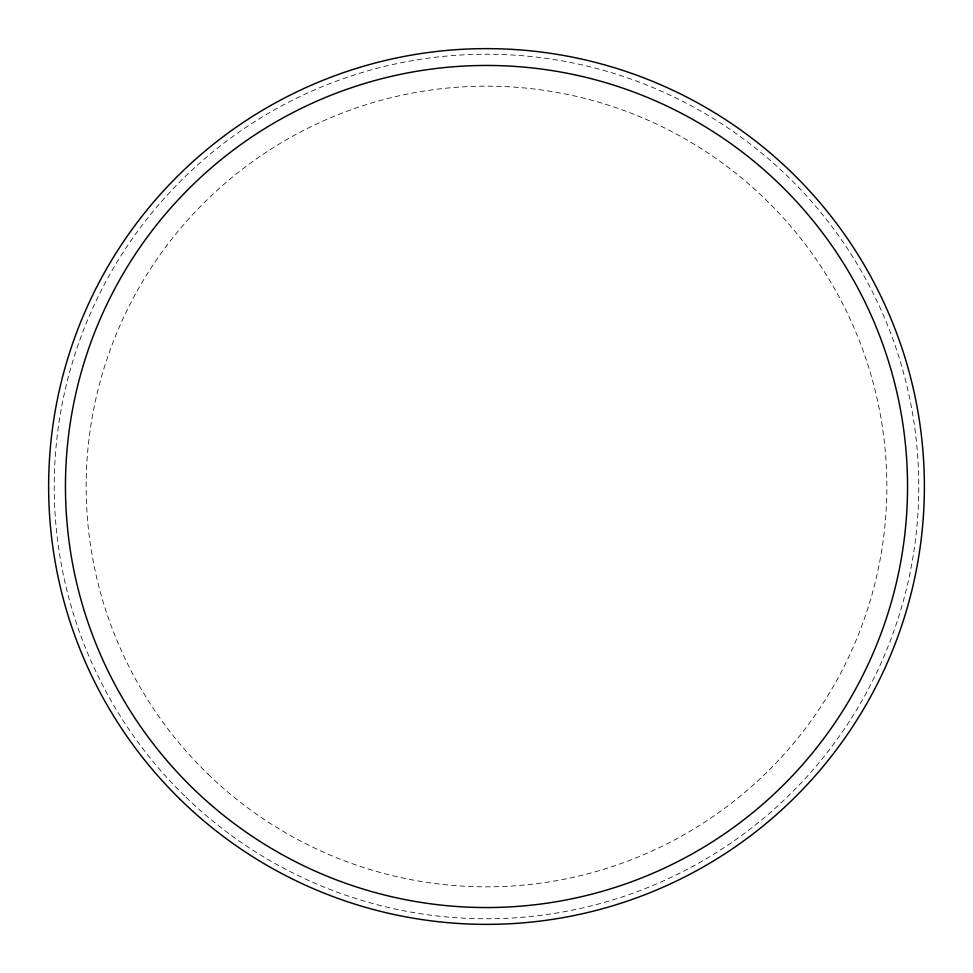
<?xml version="1.0" encoding="UTF-8"?>
<svg xmlns="http://www.w3.org/2000/svg" width="973" height="973" viewBox="0 0 973 973"><rect width="100%" height="100%" fill="white"/><g stroke="black" fill="none" stroke-linecap="round" stroke-linejoin="round"><path stroke-width="0.73" stroke-dasharray="4.87 3.65" d="M185.965 797.191A432.255 432.255 0 0 0 905.839 591.426A432.255 432.255 0 0 0 367.697 70.883A432.255 432.255 0 0 0 185.965 797.191M208.161 774.253A400.353 400.353 0 0 0 874.873 583.678A400.353 400.353 0 0 0 376.466 101.569A400.353 400.353 0 0 0 208.161 774.253"/><path stroke-width="1.46" d="M210.436 804.403A421.029 421.029 0 0 0 899.843 566.627A421.029 421.029 0 0 0 349.222 88.47A421.029 421.029 0 0 0 210.436 804.403M180.2 799.405A437.874 437.874 0 0 0 910.643 595.318A437.874 437.874 0 0 0 368.67 64.777A437.874 437.874 0 0 0 180.2 799.405"/></g></svg>
